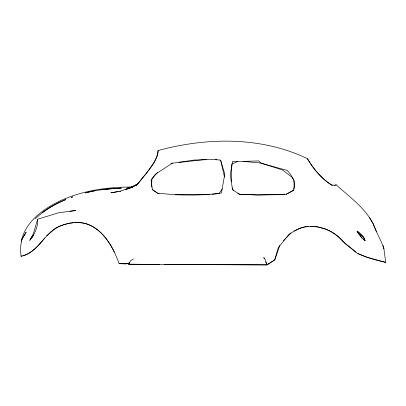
<?xml version="1.0" encoding="UTF-8"?>
<svg xmlns="http://www.w3.org/2000/svg" width="406" height="406" viewBox="0 0 406 406"><rect width="100%" height="100%" fill="white"/><g stroke="black" fill="none" stroke-linecap="round" stroke-linejoin="round"><path stroke-width="0.61" d="M294.02 189.247L294.127 180.396M151.641 187.151L151.854 178.736M231.227 181.832L231.841 164.125L237.454 161.481M279.754 245.554L274.71 260.058L266.981 264.89L266.564 263.93M332.529 185.395C322.115 179.665 313.417 168.784 307.393 158.655C260.997 136.375 206.903 137.314 158.086 150.524L157.619 154.996L154.072 162.293L146.16 173.677L137.248 184.466M158.086 150.524C157.132 163.811 145.028 173.326 138.106 183.7L130.625 187.491M37.733 219.22C35.571 225.198 34.652 231.486 31.714 237.251L32.099 237.277C35.621 231.963 37.981 225.64 37.733 219.22L58.403 212.805L75.831 210.521L69.999 211.227M32.054 236.505L29.714 240.372L33.85 234.947M222.275 188.993L218.946 193.566L212.059 194.251M44.655 238.053C38.839 245.27 32.049 253.166 22.909 255.851M152.214 178.325L157.772 172.332M283.469 240.672L291.026 233.039M334.661 185.314L336.138 184.816C349.363 196.753 364.532 207.395 373.063 223.539C376.078 232.156 381.051 240.037 383.903 248.645L385.7 262.388C376.387 260.261 366.857 257.587 358.046 253.664M42.62 212.5C49.679 207.065 57.652 202.919 65.853 199.488L57.358 203.32L49.268 207.857M35.18 218.722L43.533 211.729L49.999 207.446M46.715 235.784L53.866 229.826L58.307 226.858M135.934 185.471L138.106 183.7M129.519 263.519L128.519 264.199L159.568 264.443M133.366 258.921L130.717 260.606L128.555 264.255L266.904 264.885L265.387 259.977L263.783 257.521L264.255 258.607M137.903 183.822L133.802 186.166L136.918 184.786L128.377 188.48L120.257 191.135L110.843 192.82L118.009 191.698M286.118 194.301L293.487 190.17M336.138 184.816L335.148 185.283L331.418 185.029C321.618 178.391 313.244 168.916 307.393 158.655M170.901 163.674L172.586 162.907M294.086 230.943L302.165 227.456L308.733 226.36M71.441 197.387L72.583 196.951M125.358 189.81L132.336 187.136L126.515 188.886L132.361 187.298M58.799 226.528L63.965 224.569L68.792 223.275L73.192 222.681M71.456 197.367L72.593 196.935M131.204 187.445L132.904 186.861M129.773 262.799L126.591 263.819L119.1 263.672C113.381 247.655 103.977 230.344 87.163 224.01C76.612 220.727 65.635 223.356 55.911 227.857C43.452 235.825 36.738 253.278 21.031 256.206L20.3 248.264L21.873 239.083L21.264 241.225C25.542 221.361 43.67 208.628 60.981 200.422C83.453 190.485 108.016 186.801 132.457 187.105M129.209 263.103L125.961 263.844L119.09 263.677M119.674 191.409L120.78 191.216M21.031 256.206L22.005 256.039M102.916 189.475L121.328 188.064C109.244 188.851 97.059 189.556 85.346 192.896L94.842 190.774M206.268 159.385L181.365 162.197L179.005 162.177M100.348 189.851L107.534 189.12M127.504 187.339L131.849 187.13M74.354 222.635L77.835 222.498L82.352 222.919M284.86 194.327L257.252 194.931L240.124 194.312L237.875 193.662M209.557 194.504L175.341 194.809M266.894 264.885L164.557 264.524M310.59 226.35L318.177 226.893L326.439 229.354L332.057 232.196M215.627 159.345L216.88 159.456M243.539 161.415L260.906 163.014L282.515 169.997L291.95 177.178L293.812 179.934M385.7 262.388L366.983 257.302L357.087 253.232L345.059 243.356L339.365 237.617L335.148 234.211L329.672 230.867L323.978 228.461L314.696 226.391L305.804 226.558L298.958 228.532L289.168 234.054L278.257 247.696L274.837 259.657L267.686 264.407L266.361 263.484L265.656 261.86M82.92 223.046C97.937 225.827 108.082 239.159 114.34 252.146M159.127 193.474L157.416 193.083L152.077 189.297M363.34 239.515L365.212 240.514L362.842 236.145L357.787 231.567L357.808 232.506L362.152 238.302M332.615 232.481L337.625 236.074L345.151 243.539L356.062 252.106M369.242 217.347L373.063 223.539L376.58 231.801M232.146 187.8L233.46 190.515M383.807 248.213L383.107 245.757L383.903 248.645M220.768 160.416L224.472 177.112M232.536 161.73L230.243 174.666L232.542 189.724L239.687 194.378L258.744 194.981L279.14 194.682L286.697 194.109L293.173 190.597L294.797 185.684L293.487 179.477L290.676 174.57L287.321 170.459L260.865 163.176L258.825 160.908L232.536 161.73M224.797 174.032L221.407 193.002C200.31 196.017 178.736 195.367 157.569 193.165L152.463 189.764L151.088 180.335L155.366 174.199L172.154 163.313L194.22 160.03L213.277 159.528L220.534 160.086L224.797 174.032M22.772 237.611L21.432 240.271L26.172 232.141L22.772 237.611M32.15 236.784L30.45 238.621L32.175 236.825M132.442 187.278L128.088 187.75L132.452 187.283M357.6 231.313L356.991 231.161L357.919 232.75L361.863 237.667L365.126 240.834L363.872 237.525L357.6 231.313"/></g></svg>
